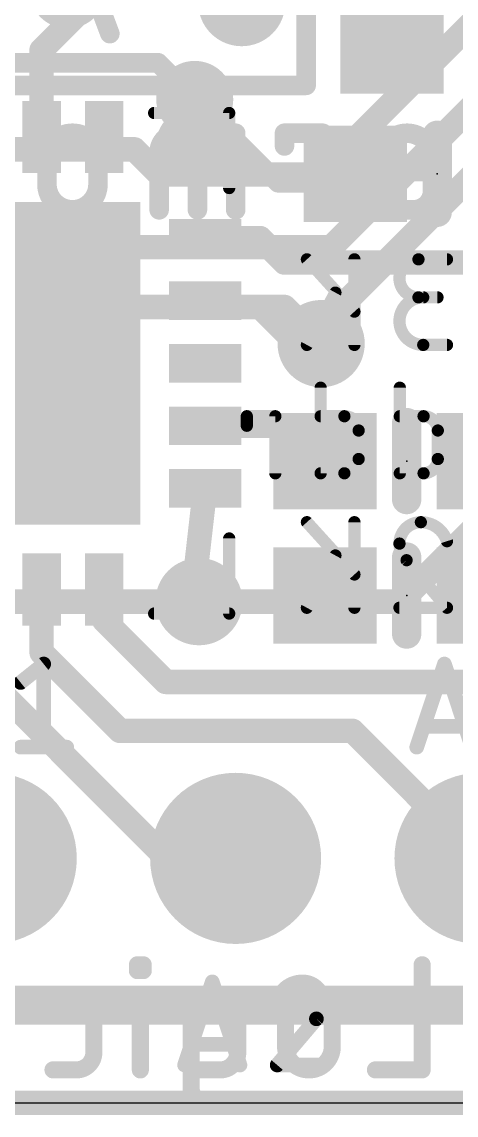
# Model space of a CAD drawing. Extents: x -0.1 to 25.5, y -0.1 to 17.9.
# Drawn here: x 13.14 to 17.66, y -0.13 to 11.23 of the extents above; entities that cross this region are included whole.
import ezdxf

# ---------------------------------------------------------------- set-up
doc = ezdxf.new("R2010")
doc.units = 0
for name, color, linetype in [('1', 12, 'CONTINUOUS'), ('16', 5, 'CONTINUOUS'), ('17', 110, 'CONTINUOUS'), ('18', 110, 'CONTINUOUS'), ('20', 31, 'CONTINUOUS'), ('21', 40, 'CONTINUOUS'), ('22', 6, 'CONTINUOUS'), ('23', 53, 'CONTINUOUS')]:
    doc.layers.add(name, color=color, linetype=linetype)

# ---------------------------------------------------------------- blocks, each defined once
blk = doc.blocks.new('RECT')
blk.add_solid([(-0.5, -0.5), (0.5, -0.5), (-0.5, 0.5), (0.5, 0.5)])
blk = doc.blocks.new('ROUNDP')
at = {"const_width": 0.5}
blk.add_lwpolyline([(0, -0.25, 1), (0, 0.25, 1), (0, -0.25)], format="xyb", dxfattribs=at)
blk = doc.blocks.new('ROUNDV')
at = {"const_width": 0.5}
blk.add_lwpolyline([(0, -0.25, 1), (0, 0.25, 1), (0, -0.25)], format="xyb", dxfattribs=at)

msp = doc.modelspace()

# ---------------------------------------------------------------- linework, layer by layer
at = {"layer": '1'}
for points, const_width in [([(16.9935, 10.9855), (16.9935, 12.319)], 0.254), ([(13.6843, 11.3983), (13.6843, 11.2713)], 0.2032), ([(13.6843, 11.2713), (13.35, 10.937)], 0.254), ([(13.35, 10.937), (13.35, 10.0335)], 0.254), ([(14.9421, 10.4244), (15.8079, 9.5585)], 0.2032), ([(15.8079, 9.5585), (16.519, 9.5585)], 0.2032), ([(16.519, 9.5585), (16.6125, 9.652)], 0.2032), ([(15.05, 8.9835), (15.6215, 8.9835)], 0.254), ([(15.8755, 8.7295), (15.6215, 8.9835)], 0.254), ([(15.8755, 8.7295), (19.0165, 8.7295)], 0.254), ([(15.05, 8.3335), (15.1135, 8.27)], 0.254), ([(15.6194, 8.27), (15.1135, 8.27)], 0.254), ([(16.002, 7.8874), (15.6194, 8.27)], 0.254), ([(16.002, 7.8874), (16.256, 7.8874)], 0.254), ([(15.05, 7.0335), (15.929, 7.0335)], 0.254), ([(15.929, 7.0335), (16.295, 6.6675)], 0.254), ([(15.05, 6.3835), (14.923, 5.27)], 0.254), ([(13.35, 4.6792), (13.35, 5.3335)], 0.254), ([(14, 5.0133), (14, 5.3335)], 0.254), ([(14.923, 5.27), (14.986, 5.207)], 0.254), ([(14.6405, 4.3728), (14, 5.0133)], 0.254), ([(14.1644, 3.8648), (13.35, 4.6792)], 0.254), ([(14.653, 2.54), (12.6155, 4.5775)], 0.254), ([(17.9157, 4.3728), (14.6405, 4.3728)], 0.254), ([(16.5822, 3.8648), (14.1644, 3.8648)], 0.254), ([(16.5822, 3.8648), (17.907, 2.54)], 0.254), ([(15.367, 2.54), (14.653, 2.54)], 0.254), ([(23.495, 1.016), (4.191, 1.016)], 0.4064), ([(25.4, 0), (0, 0)], 0.254)]:
    msp.add_lwpolyline(points, dxfattribs=dict(at, const_width=const_width))
for points, const_width in [([(13.7292, 11.2263, 1), (13.6393, 11.3162)], 0.127), ([(13.6334, 11.2713, 1), (13.7351, 11.2713)], 0.1016), ([(13.4135, 10.937, 1), (13.2865, 10.937)], 0.127), ([(13.3051, 10.9819, 1), (13.3949, 10.8921)], 0.127), ([(16.93, 10.9855, 1), (17.057, 10.9855)], 0.127), ([(14.978, 10.4603, 1), (14.9062, 10.3884)], 0.1016), ([(13.2865, 10.0335, 1), (13.4135, 10.0335)], 0.127), ([(15.8079, 9.6093, 1), (15.8079, 9.5077)], 0.1016), ([(16.519, 9.5077, 1), (16.519, 9.6093)], 0.1016), ([(16.6484, 9.6161, 1), (16.5766, 9.6879)], 0.1016), ([(15.772, 9.5226, 1), (15.8439, 9.5944)], 0.1016), ([(16.4831, 9.5944, 1), (16.5549, 9.5226)], 0.1016), ([(15.05, 9.047, 1), (15.05, 8.92)], 0.127), ([(15.6664, 9.0284, 1), (15.5766, 8.9386)], 0.127), ([(15.6215, 8.92, 1), (15.6215, 9.047)], 0.127), ([(15.8755, 8.793, 1), (15.8755, 8.666)], 0.127), ([(15.8306, 8.6846, 1), (15.9204, 8.7744)], 0.127), ([(15.0949, 8.3784, 1), (15.0051, 8.2886)], 0.127), ([(15.1135, 8.3335, 1), (15.1135, 8.2065)], 0.127), ([(15.0686, 8.2251, 1), (15.1584, 8.3149)], 0.127), ([(15.6643, 8.3149, 1), (15.5745, 8.2251)], 0.127), ([(15.6194, 8.2065, 1), (15.6194, 8.3335)], 0.127), ([(16.002, 7.9509, 1), (16.002, 7.8239)], 0.127), ([(15.9571, 7.8425, 1), (16.0469, 7.9323)], 0.127), ([(16.256, 7.8239, 1), (16.256, 7.9509)], 0.127), ([(15.05, 7.097, 1), (15.05, 6.97)], 0.127), ([(15.9739, 7.0784, 1), (15.8841, 6.9886)], 0.127), ([(15.929, 6.97, 1), (15.929, 7.097)], 0.127), ([(16.2501, 6.6226, 1), (16.3399, 6.7124)], 0.127), ([(15.1131, 6.3763, 1), (14.9869, 6.3907)], 0.127), ([(13.4135, 5.3335, 1), (13.2865, 5.3335)], 0.127), ([(14.0635, 5.3335, 1), (13.9365, 5.3335)], 0.127), ([(14.9679, 5.3149, 1), (14.8781, 5.2251)], 0.127), ([(14.8599, 5.2772, 1), (14.9861, 5.2628)], 0.127), ([(14.9411, 5.1621, 1), (15.0309, 5.2519)], 0.127), ([(14.0449, 5.0582, 1), (13.9551, 4.9684)], 0.127), ([(13.9365, 5.0133, 1), (14.0635, 5.0133)], 0.127), ([(13.3949, 4.7241, 1), (13.3051, 4.6343)], 0.127), ([(13.2865, 4.6792, 1), (13.4135, 4.6792)], 0.127), ([(14.6405, 4.4363, 1), (14.6405, 4.3093)], 0.127), ([(14.5956, 4.3279, 1), (14.6854, 4.4177)], 0.127), ([(14.1644, 3.9283, 1), (14.1644, 3.8013)], 0.127), ([(16.6271, 3.9097, 1), (16.5373, 3.8199)], 0.127), ([(16.5822, 3.8013, 1), (16.5822, 3.9283)], 0.127), ([(14.1195, 3.8199, 1), (14.2093, 3.9097)], 0.127), ([(14.653, 2.6035, 1), (14.653, 2.4765)], 0.127), ([(14.6081, 2.4951, 1), (14.6979, 2.5849)], 0.127), ([(15.367, 2.4765, 1), (15.367, 2.6035)], 0.127)]:
    msp.add_lwpolyline(points, format="xyb", dxfattribs=dict(at, const_width=const_width))
at = {"layer": '16'}
for points, const_width in [([(20.0216, 13.4176), (16.2473, 9.6433)], 0.254), ([(14.5611, 10.8054), (9.1972, 10.8054)], 0.2032), ([(14.9421, 10.4244), (14.5611, 10.8054)], 0.2032), ([(18.1411, 10.668), (16.3631, 8.89)], 0.254), ([(18.3515, 10.16), (16.256, 8.0645)], 0.254), ([(10.0965, 9.906), (14.3143, 9.906)], 0.254), ([(14.3143, 9.906), (14.577, 9.6433)], 0.254), ([(14.577, 9.6433), (16.2473, 9.6433)], 0.254), ([(16.3631, 8.89), (3.9737, 8.89)], 0.254), ([(15.875, 8.2684), (4.7277, 8.2684)], 0.254), ([(15.875, 8.2684), (16.256, 7.8874)], 0.254), ([(16.256, 7.8874), (16.256, 8.0645)], 0.254), ([(18.8595, 6.985), (17.0815, 5.207)], 0.254), ([(12.7, 5.207), (14.986, 5.207)], 0.254), ([(14.986, 5.207), (17.0815, 5.207)], 0.254), ([(25.4, 0), (0, 0)], 0.254)]:
    msp.add_lwpolyline(points, dxfattribs=dict(at, const_width=const_width))
for points, const_width in [([(14.597, 10.8413, 1), (14.5252, 10.7694)], 0.1016), ([(14.5611, 10.7546, 1), (14.5611, 10.8562)], 0.1016), ([(14.9062, 10.3884, 1), (14.978, 10.4603)], 0.1016), ([(14.3592, 9.9509, 1), (14.2694, 9.8611)], 0.127), ([(14.3143, 9.8425, 1), (14.3143, 9.9695)], 0.127), ([(14.577, 9.7068, 1), (14.577, 9.5798)], 0.127), ([(16.2473, 9.5798, 1), (16.2473, 9.7068)], 0.127), ([(14.5321, 9.5984, 1), (14.6219, 9.6882)], 0.127), ([(16.2024, 9.6882, 1), (16.2922, 9.5984)], 0.127), ([(16.3182, 8.9349, 1), (16.408, 8.8451)], 0.127), ([(16.3631, 8.8265, 1), (16.3631, 8.9535)], 0.127), ([(15.9199, 8.3133, 1), (15.8301, 8.2235)], 0.127), ([(15.875, 8.2049, 1), (15.875, 8.3319)], 0.127), ([(16.3195, 8.0645, 1), (16.1925, 8.0645)], 0.127), ([(16.2111, 8.1094, 1), (16.3009, 8.0196)], 0.127), ([(16.1925, 7.8874, 1), (16.3195, 7.8874)], 0.127), ([(16.2111, 7.8425, 1), (16.3009, 7.9323)], 0.127), ([(14.986, 5.2705, 1), (14.986, 5.1435)], 0.127), ([(14.986, 5.1435, 1), (14.986, 5.2705)], 0.127), ([(17.0366, 5.2519, 1), (17.1264, 5.1621)], 0.127), ([(17.0815, 5.1435, 1), (17.0815, 5.2705)], 0.127)]:
    msp.add_lwpolyline(points, format="xyb", dxfattribs=dict(at, const_width=const_width))
at = {"layer": '20'}
msp.add_line((2.54, 0), (22.86, 0), dxfattribs=at)
at = {"layer": '21'}
for points, const_width in [([(16.1, 10.57), (16.1, 16.17)], 0.2032), ([(9.1, 10.57), (16.1, 10.57)], 0.2032), ([(15.3, 10.2835), (14.52, 10.2835)], 0.127), ([(15.3, 9.5035), (15.3, 10.2835)], 0.127), ([(17.4625, 9.252), (17.4625, 10.052)], 0.3048), ([(17.145, 6.2675), (17.145, 7.0675)], 0.3048), ([(15.3, 5.8635), (15.3, 5.0835)], 0.127), ([(17.145, 4.8705), (17.145, 5.6705)], 0.3048), ([(15.3, 5.0835), (14.52, 5.0835)], 0.127), ([(13.1318, 4.3674), (13.3717, 4.5593)], 0.1524), ([(13.3717, 4.5593), (13.3717, 3.6957)], 0.1524), ([(17.2494, 3.6957), (17.5373, 4.5593)], 0.1524), ([(17.5373, 4.5593), (17.8252, 3.6957)], 0.1524), ([(17.7532, 3.9116), (17.3214, 3.9116)], 0.1524), ([(13.1318, 3.6957), (13.6116, 3.6957)], 0.1524), ([(14.8364, 0.3937), (15.1243, 1.2573)], 0.1524), ([(15.1243, 1.2573), (15.4122, 0.3937)], 0.1524), ([(16.2066, 0.8735), (15.7988, 0.3937)], 0.1524), ([(15.3402, 0.6096), (14.9084, 0.6096)], 0.1524), ([(15.7988, 0.3937), (16.2786, 0.3937)], 0.1524)]:
    msp.add_lwpolyline(points, dxfattribs=dict(at, const_width=const_width))
for points, const_width in [([(16.0492, 10.57, 1), (16.1508, 10.57)], 0.1016), ([(16.1, 10.5192, 1), (16.1, 10.6208)], 0.1016), ([(14.52, 10.3153, 1), (14.52, 10.2517)], 0.0635), ([(14.9398, 9.7429, 1), (14.9398, 10.1429, 1), (14.9398, 9.7429)], 0.4064), ([(15.3318, 10.2835, 1), (15.2683, 10.2835)], 0.0635), ([(15.3, 10.2517, 1), (15.3, 10.3153)], 0.0635), ([(17.5387, 10.052, 1), (17.3863, 10.052)], 0.1524), ([(15.2683, 9.5035, 1), (15.3318, 9.5035)], 0.0635), ([(17.3863, 9.252, 1), (17.5387, 9.252)], 0.1524), ([(17.2212, 7.0675, 1), (17.0688, 7.0675)], 0.1524), ([(17.0688, 6.2675, 1), (17.2212, 6.2675)], 0.1524), ([(15.3318, 5.8635, 1), (15.2683, 5.8635)], 0.0635), ([(17.2212, 5.6705, 1), (17.0688, 5.6705)], 0.1524), ([(14.52, 5.1152, 1), (14.52, 5.0518)], 0.0635), ([(15.2683, 5.0835, 1), (15.3318, 5.0835)], 0.0635), ([(15.3, 5.0518, 1), (15.3, 5.1152)], 0.0635), ([(17.0688, 4.8705, 1), (17.2212, 4.8705)], 0.1524), ([(13.4098, 4.5593, 1), (13.3336, 4.5593)], 0.0762), ([(13.3955, 4.5295, 1), (13.3479, 4.5891)], 0.0762), ([(17.5734, 4.5713, 1), (17.5011, 4.5473)], 0.0762), ([(17.5734, 4.5473, 1), (17.5011, 4.5713)], 0.0762), ([(13.108, 4.3971, 1), (13.1556, 4.3376)], 0.0762), ([(17.3214, 3.9497, 1), (17.3214, 3.8735)], 0.0762), ([(13.1318, 3.7338, 1), (13.1318, 3.6576)], 0.0762), ([(13.6116, 3.6576, 1), (13.6116, 3.7338)], 0.0762), ([(13.3336, 3.6957, 1), (13.4098, 3.6957)], 0.0762), ([(17.2133, 3.7077, 1), (17.2856, 3.6837)], 0.0762), ([(15.1604, 1.2693, 1), (15.0881, 1.2453)], 0.0762), ([(15.1604, 1.2453, 1), (15.0881, 1.2693)], 0.0762), ([(16.0627, 1.2573, 0.3252), (15.7988, 1.0654)], 0.1524), ([(16.2786, 1.0414, 0.4142), (16.0627, 1.2573)], 0.1524), ([(16.0627, 1.2954, 1), (16.0627, 1.2192)], 0.0762), ([(16.0627, 1.2192, 1), (16.0627, 1.2954)], 0.0762), ([(15.7626, 1.0771, 1), (15.835, 1.0536)], 0.0762), ([(16.2066, 0.8735, 0.2053), (16.2786, 1.0414)], 0.1524), ([(16.3167, 1.0414, 1), (16.2405, 1.0414)], 0.0762), ([(16.2405, 1.0414, 1), (16.3167, 1.0414)], 0.0762), ([(16.1803, 0.9011, 1), (16.2329, 0.8459)], 0.0762), ([(16.2356, 0.8488, 1), (16.1776, 0.8982)], 0.0762), ([(14.9084, 0.6477, 1), (14.9084, 0.5715)], 0.0762), ([(15.3402, 0.5715, 1), (15.3402, 0.6477)], 0.0762), ([(15.7988, 0.4318, 1), (15.7988, 0.3556)], 0.0762), ([(15.7698, 0.4184, 1), (15.8278, 0.369)], 0.0762), ([(16.2786, 0.3556, 1), (16.2786, 0.4318)], 0.0762), ([(14.8003, 0.4057, 1), (14.8726, 0.3817)], 0.0762), ([(15.376, 0.3817, 1), (15.4483, 0.4057)], 0.0762)]:
    msp.add_lwpolyline(points, format="xyb", dxfattribs=dict(at, const_width=const_width))
at = {"layer": '22'}
for points, const_width in [([(13.96, 11.3728), (14.0595, 11.1076)], 0.2032), ([(15.343, 11.3728), (15.4425, 11.1076)], 0.2032), ([(15.368, 10.0732), (14.7711, 10.0732)], 0.2032), ([(14.97, 9.2774), (14.97, 10.0732)], 0.2032), ([(15.368, 9.2774), (15.368, 10.0732)], 0.2032), ([(16.2728, 10.0732), (15.8749, 10.0732)], 0.2032), ([(15.8749, 10.0732), (15.8749, 9.9406)], 0.2032), ([(16.2728, 9.2774), (16.2728, 10.0732)], 0.2032), ([(13.4056, 9.8079), (13.4056, 9.5426)], 0.2032), ([(13.9361, 9.5426), (13.9361, 9.8079)], 0.2032), ([(14.5721, 9.8742), (14.5721, 9.2774)], 0.2032), ([(16.8841, 9.8079), (16.8841, 9.6753)], 0.2032), ([(17.4146, 9.4763), (17.4146, 9.8079)], 0.2032), ([(16.8841, 9.6753), (17.4146, 9.6753)], 0.2032), ([(16.8841, 9.2774), (17.2157, 9.2774)], 0.2032), ([(16.108, 8.763), (16.6019, 8.2197)], 0.127), ([(16.6019, 7.874), (16.6019, 8.763)], 0.127), ([(17.5641, 8.763), (17.2678, 8.763)], 0.127), ([(16.108, 7.874), (16.4043, 8.4173)], 0.127), ([(17.2678, 8.3679), (17.4653, 8.3679)], 0.127), ([(17.5641, 7.874), (17.3172, 7.874)], 0.127), ([(16.2508, 7.4295), (16.2508, 6.5405)], 0.127), ([(17.0737, 7.4295), (17.0737, 6.5405)], 0.127), ([(15.7796, 7.1332), (15.4833, 7.1332)], 0.127), ([(15.4833, 7.1332), (15.4833, 7.0344)], 0.127), ([(15.7796, 6.5405), (15.7796, 7.1332)], 0.127), ([(16.4977, 7.1332), (16.2508, 7.1332)], 0.127), ([(17.3207, 7.1332), (17.0737, 7.1332)], 0.127), ([(16.6459, 6.6887), (16.6459, 6.985)], 0.127), ([(17.4688, 6.6887), (17.4688, 6.985)], 0.127), ([(16.2508, 6.5405), (16.4977, 6.5405)], 0.127), ([(17.0737, 6.5405), (17.3207, 6.5405)], 0.127), ([(16.108, 6.0325), (16.6019, 5.4892)], 0.127), ([(16.6019, 5.1435), (16.6019, 6.0325)], 0.127), ([(16.108, 5.1435), (16.4043, 5.6868)], 0.127), ([(17.1443, 5.6374), (17.5641, 5.1435)], 0.127), ([(17.5641, 5.1435), (17.0702, 5.1435)], 0.127), ([(14.4067, 1.4351), (14.3461, 1.4351)], 0.1778), ([(14.3461, 1.4351), (14.3461, 1.3744)], 0.1778), ([(14.4067, 1.3744), (14.4067, 1.4351)], 0.1778), ([(17.3056, 1.4351), (17.3056, 0.3429)], 0.1778), ([(14.3461, 1.3744), (14.4067, 1.3744)], 0.1778), ([(13.7114, 1.071), (13.4686, 1.071)], 0.1778), ([(14.3764, 0.3429), (14.3764, 1.071)], 0.1778), ([(15.2072, 1.071), (14.9038, 1.071)], 0.1778), ([(14.9038, 1.071), (14.9038, 0.1609)], 0.1778), ([(13.8934, 0.5249), (13.8934, 0.889)], 0.1778), ([(15.3892, 0.5249), (15.3892, 0.889)], 0.1778), ([(15.8863, 0.8283), (15.8863, 0.5856)], 0.1778), ([(16.3717, 0.5856), (16.3717, 0.8283)], 0.1778), ([(13.4686, 0.3429), (13.7114, 0.3429)], 0.1778), ([(14.9038, 0.3429), (15.2072, 0.3429)], 0.1778), ([(17.3056, 0.3429), (16.8202, 0.3429)], 0.1778), ([(15.0858, -0.0212), (15.3285, -0.0212)], 0.1778)]:
    msp.add_lwpolyline(points, dxfattribs=dict(at, const_width=const_width))
for points, const_width in [([(14.0119, 11.0897, 1), (14.1071, 11.1254)], 0.1016), ([(15.395, 11.0897, 1), (15.4901, 11.1254)], 0.1016), ([(13.9361, 9.8079, 1), (13.4056, 9.8079)], 0.2032), ([(14.7711, 10.0732, 0.4142), (14.5721, 9.8742)], 0.2032), ([(14.7711, 10.124, 1), (14.7711, 10.0224)], 0.1016), ([(14.7711, 10.0224, 1), (14.7711, 10.124)], 0.1016), ([(15.0208, 10.0732, 1), (14.9192, 10.0732)], 0.1016), ([(15.4188, 10.0732, 1), (15.3172, 10.0732)], 0.1016), ([(15.368, 10.0224, 1), (15.368, 10.124)], 0.1016), ([(15.8749, 10.124, 1), (15.8749, 10.0224)], 0.1016), ([(15.9257, 10.0732, 1), (15.8241, 10.0732)], 0.1016), ([(16.3236, 10.0732, 1), (16.222, 10.0732)], 0.1016), ([(16.2728, 10.0224, 1), (16.2728, 10.124)], 0.1016), ([(17.4146, 9.8079, 1), (16.8841, 9.8079)], 0.2032), ([(13.4564, 9.8079, 1), (13.3548, 9.8079)], 0.1016), ([(13.9869, 9.8079, 1), (13.8853, 9.8079)], 0.1016), ([(14.6229, 9.8742, 1), (14.5213, 9.8742)], 0.1016), ([(14.5213, 9.8743, 1), (14.6229, 9.8742)], 0.1016), ([(15.8241, 9.9406, 1), (15.9257, 9.9406)], 0.1016), ([(16.9349, 9.8079, 1), (16.8333, 9.8079)], 0.1016), ([(17.4654, 9.8079, 1), (17.3638, 9.8079)], 0.1016), ([(13.3548, 9.8079, 1), (13.4564, 9.8079)], 0.1016), ([(13.8853, 9.8079, 1), (13.9869, 9.8079)], 0.1016), ([(16.8333, 9.8079, 1), (16.9349, 9.8079)], 0.1016), ([(16.8841, 9.7261, 1), (16.8841, 9.6245)], 0.1016), ([(17.3638, 9.8079, 1), (17.4654, 9.8079)], 0.1016), ([(17.4146, 9.6245, 1), (17.4146, 9.7261)], 0.1016), ([(16.8333, 9.6753, 1), (16.9349, 9.6753)], 0.1016), ([(13.4056, 9.5426, 1), (13.9361, 9.5426)], 0.2032), ([(13.4564, 9.5426, 1), (13.3548, 9.5426)], 0.1016), ([(13.3548, 9.5426, 1), (13.4564, 9.5426)], 0.1016), ([(13.9869, 9.5426, 1), (13.8853, 9.5426)], 0.1016), ([(13.8853, 9.5426, 1), (13.9869, 9.5426)], 0.1016), ([(17.2157, 9.2774, 0.4142), (17.4146, 9.4763)], 0.2032), ([(17.4654, 9.4763, 1), (17.3638, 9.4763)], 0.1016), ([(17.3638, 9.4763, 1), (17.4654, 9.4763)], 0.1016), ([(14.5213, 9.2774, 1), (14.6229, 9.2774)], 0.1016), ([(14.9192, 9.2774, 1), (15.0208, 9.2774)], 0.1016), ([(15.3172, 9.2774, 1), (15.4188, 9.2774)], 0.1016), ([(16.222, 9.2774, 1), (16.3236, 9.2774)], 0.1016), ([(16.8841, 9.3282, 1), (16.8841, 9.2265)], 0.1016), ([(17.2157, 9.3282, 1), (17.2157, 9.2265)], 0.1016), ([(17.2157, 9.2265, 1), (17.2157, 9.3282)], 0.1016), ([(16.1315, 8.7844, 1), (16.0845, 8.7416)], 0.0635), ([(16.6336, 8.763, 1), (16.5701, 8.763)], 0.0635), ([(17.2678, 8.763, 1), (17.2678, 8.3679)], 0.127), ([(17.2678, 8.7948, 1), (17.2678, 8.7312)], 0.0635), ([(17.2678, 8.7312, 1), (17.2678, 8.7948)], 0.0635), ([(17.5641, 8.7312, 1), (17.5641, 8.7948)], 0.0635), ([(16.4322, 8.4021, 1), (16.3764, 8.4325)], 0.0635), ([(17.3172, 8.3679, 1), (17.3172, 7.874)], 0.127), ([(17.2678, 8.3996, 1), (17.2678, 8.3361)], 0.0635), ([(17.2678, 8.3361, 1), (17.2678, 8.3996)], 0.0635), ([(17.3172, 8.3361, 1), (17.3172, 8.3996)], 0.0635), ([(17.4653, 8.3361, 1), (17.4653, 8.3996)], 0.0635), ([(16.5784, 8.1984, 1), (16.6254, 8.2411)], 0.0635), ([(16.0801, 7.8892, 1), (16.1359, 7.8588)], 0.0635), ([(16.5701, 7.874, 1), (16.6336, 7.874)], 0.0635), ([(17.3172, 7.9058, 1), (17.3172, 7.8423)], 0.0635), ([(17.3172, 7.8423, 1), (17.3172, 7.9058)], 0.0635), ([(17.5641, 7.8423, 1), (17.5641, 7.9058)], 0.0635), ([(16.2825, 7.4295, 1), (16.219, 7.4295)], 0.0635), ([(17.1055, 7.4295, 1), (17.042, 7.4295)], 0.0635), ([(15.515, 7.1332, 1), (15.4515, 7.1332)], 0.0635), ([(15.4833, 7.1649, 1), (15.4833, 7.1014)], 0.0635), ([(15.8113, 7.1332, 1), (15.7478, 7.1332)], 0.0635), ([(15.7796, 7.1014, 1), (15.7796, 7.1649)], 0.0635), ([(16.2508, 7.1649, 1), (16.2508, 7.1014)], 0.0635), ([(16.6459, 6.985, 0.4142), (16.4977, 7.1332)], 0.127), ([(16.4977, 7.1649, 1), (16.4977, 7.1014)], 0.0635), ([(16.4977, 7.1014, 1), (16.4977, 7.1649)], 0.0635), ([(17.0737, 7.1649, 1), (17.0737, 7.1014)], 0.0635), ([(17.4688, 6.985, 0.4142), (17.3207, 7.1332)], 0.127), ([(17.3207, 7.1649, 1), (17.3207, 7.1014)], 0.0635), ([(17.3207, 7.1014, 1), (17.3207, 7.1649)], 0.0635), ([(15.4515, 7.0344, 1), (15.515, 7.0344)], 0.0635), ([(16.6776, 6.985, 1), (16.6141, 6.985)], 0.0635), ([(17.5006, 6.985, 1), (17.4371, 6.985)], 0.0635), ([(16.6141, 6.985, 1), (16.6776, 6.985)], 0.0635), ([(17.4371, 6.985, 1), (17.5006, 6.985)], 0.0635), ([(16.4977, 6.5405, 0.4142), (16.6459, 6.6887)], 0.127), ([(16.6776, 6.6887, 1), (16.6141, 6.6887)], 0.0635), ([(16.6141, 6.6887, 1), (16.6776, 6.6887)], 0.0635), ([(17.3207, 6.5405, 0.4142), (17.4688, 6.6887)], 0.127), ([(17.5006, 6.6887, 1), (17.4371, 6.6887)], 0.0635), ([(17.4371, 6.6887, 1), (17.5006, 6.6887)], 0.0635), ([(16.2508, 6.5723, 1), (16.2508, 6.5088)], 0.0635), ([(16.4977, 6.5723, 1), (16.4977, 6.5088)], 0.0635), ([(16.4977, 6.5088, 1), (16.4977, 6.5723)], 0.0635), ([(17.0737, 6.5723, 1), (17.0737, 6.5088)], 0.0635), ([(17.3207, 6.5723, 1), (17.3207, 6.5088)], 0.0635), ([(17.3207, 6.5088, 1), (17.3207, 6.5723)], 0.0635), ([(15.7478, 6.5405, 1), (15.8113, 6.5405)], 0.0635), ([(16.219, 6.5405, 1), (16.2825, 6.5405)], 0.0635), ([(17.042, 6.5405, 1), (17.1055, 6.5405)], 0.0635), ([(16.1315, 6.0539, 1), (16.0845, 6.0111)], 0.0635), ([(16.6336, 6.0325, 1), (16.5701, 6.0325)], 0.0635), ([(17.2925, 6.0325, 0.4142), (17.0702, 5.8102)], 0.127), ([(17.5641, 5.8349, 0.3252), (17.2925, 6.0325)], 0.127), ([(17.2925, 6.0642, 1), (17.2925, 6.0008)], 0.0635), ([(17.2925, 6.0008, 1), (17.2925, 6.0643)], 0.0635), ([(17.0702, 5.8102, 0.2053), (17.1443, 5.6374)], 0.127), ([(17.102, 5.8102, 1), (17.0385, 5.8103)], 0.0635), ([(17.0385, 5.8102, 1), (17.102, 5.8102)], 0.0635), ([(17.5339, 5.8252, 1), (17.5943, 5.8447)], 0.0635), ([(16.4322, 5.6716, 1), (16.3764, 5.702)], 0.0635), ([(17.1685, 5.658, 1), (17.1201, 5.6168)], 0.0635), ([(17.1224, 5.6144, 1), (17.1662, 5.6604)], 0.0635), ([(16.5784, 5.4679, 1), (16.6254, 5.5106)], 0.0635), ([(16.0801, 5.1587, 1), (16.1359, 5.1283)], 0.0635), ([(16.5701, 5.1435, 1), (16.6336, 5.1435)], 0.0635), ([(17.0702, 5.1753, 1), (17.0702, 5.1118)], 0.0635), ([(17.5399, 5.1229, 1), (17.5883, 5.1641)], 0.0635), ([(17.5641, 5.1118, 1), (17.5641, 5.1753)], 0.0635), ([(14.3461, 1.4796, 1), (14.3461, 1.3906)], 0.0889), ([(14.3905, 1.4351, 1), (14.3016, 1.4351)], 0.0889), ([(14.4512, 1.4351, 1), (14.3623, 1.4351)], 0.0889), ([(14.4067, 1.3906, 1), (14.4067, 1.4796)], 0.0889), ([(17.35, 1.4351, 1), (17.2611, 1.4351)], 0.0889), ([(14.3461, 1.4189, 1), (14.3461, 1.33)], 0.0889), ([(14.3016, 1.3744, 1), (14.3905, 1.3744)], 0.0889), ([(14.3623, 1.3744, 1), (14.4512, 1.3744)], 0.0889), ([(14.4067, 1.33, 1), (14.4067, 1.4189)], 0.0889), ([(13.4686, 1.1155, 1), (13.4686, 1.0266)], 0.0889), ([(13.7114, 1.1155, 1), (13.7114, 1.0266)], 0.0889), ([(13.8934, 0.889, 0.4142), (13.7114, 1.071)], 0.1778), ([(13.7114, 1.0266, 1), (13.7114, 1.1155)], 0.0889), ([(14.4209, 1.071, 1), (14.332, 1.071)], 0.0889), ([(14.9482, 1.071, 1), (14.8593, 1.071)], 0.0889), ([(14.9038, 1.1155, 1), (14.9038, 1.0266)], 0.0889), ([(15.2072, 1.1155, 1), (15.2072, 1.0266)], 0.0889), ([(15.3892, 0.889, 0.4142), (15.2072, 1.071)], 0.1778), ([(15.2072, 1.0266, 1), (15.2072, 1.1155)], 0.0889), ([(16.3717, 0.8283, 1), (15.8863, 0.8283)], 0.1778), ([(13.9378, 0.889, 1), (13.8489, 0.889)], 0.0889), ([(13.8489, 0.889, 1), (13.9378, 0.889)], 0.0889), ([(15.4337, 0.889, 1), (15.3448, 0.889)], 0.0889), ([(15.3448, 0.889, 1), (15.4337, 0.889)], 0.0889), ([(15.9307, 0.8283, 1), (15.8418, 0.8283)], 0.0889), ([(16.4162, 0.8283, 1), (16.3273, 0.8283)], 0.0889), ([(15.8418, 0.8283, 1), (15.9307, 0.8283)], 0.0889), ([(16.3273, 0.8283, 1), (16.4162, 0.8283)], 0.0889), ([(13.7114, 0.3429, 0.4142), (13.8934, 0.5249)], 0.1778), ([(13.9378, 0.5249, 1), (13.8489, 0.5249)], 0.0889), ([(13.8489, 0.5249, 1), (13.9378, 0.5249)], 0.0889), ([(15.2072, 0.3429, 0.4142), (15.3892, 0.5249)], 0.1778), ([(15.4337, 0.5249, 1), (15.3448, 0.5249)], 0.0889), ([(15.3448, 0.5249, 1), (15.4337, 0.5249)], 0.0889), ([(15.9307, 0.5856, 1), (15.8418, 0.5856)], 0.0889), ([(15.8418, 0.5856, 1), (15.9307, 0.5856)], 0.0889), ([(15.8863, 0.5856, 1), (16.3717, 0.5856)], 0.1778), ([(16.4162, 0.5856, 1), (16.3273, 0.5856)], 0.0889), ([(16.3273, 0.5856, 1), (16.4162, 0.5856)], 0.0889), ([(13.4686, 0.3874, 1), (13.4686, 0.2985)], 0.0889), ([(13.7114, 0.3874, 1), (13.7114, 0.2985)], 0.0889), ([(13.7114, 0.2985, 1), (13.7114, 0.3874)], 0.0889), ([(14.332, 0.3429, 1), (14.4209, 0.3429)], 0.0889), ([(14.9038, 0.3874, 1), (14.9038, 0.2985)], 0.0889), ([(15.2072, 0.3874, 1), (15.2072, 0.2985)], 0.0889), ([(15.2072, 0.2985, 1), (15.2072, 0.3874)], 0.0889), ([(16.8202, 0.3874, 1), (16.8202, 0.2985)], 0.0889), ([(17.2611, 0.3429, 1), (17.35, 0.3429)], 0.0889), ([(17.3056, 0.2985, 1), (17.3056, 0.3874)], 0.0889), ([(14.9482, 0.1609, 1), (14.8593, 0.1609)], 0.0889), ([(14.9038, 0.1609, 0.4142), (15.0858, -0.0212)], 0.1778), ([(14.8593, 0.1609, 1), (14.9482, 0.1609)], 0.0889), ([(15.0858, 0.0233, 1), (15.0858, -0.0656)], 0.0889), ([(15.0858, -0.0656, 1), (15.0858, 0.0233)], 0.0889), ([(15.3285, -0.0656, 1), (15.3285, 0.0233)], 0.0889)]:
    msp.add_lwpolyline(points, format="xyb", dxfattribs=dict(at, const_width=const_width))
at = {"layer": '23'}
for p in [(17.4625, 9.652), (17.145, 6.6675), (17.145, 5.2705)]:
    msp.add_point(p, dxfattribs=at)

# ---------------------------------------------------------------- block references
at = {"layer": '1', "xscale": 1.075}
msp.add_blockref('RECT', (16.9935, 10.9855), dxfattribs=at)
at = {"layer": '1'}
for p, xscale, yscale, rotation in [((13.35, 10.0335), 0.75, 0.4, 270), ((14, 10.0335), 0.75, 0.4, 270), ((12.7, 7.6835), 3.35, 3.35, 270), ((15.05, 8.9835), 0.75, 0.4, 180), ((15.05, 8.3335), 0.75, 0.4, 180), ((15.05, 7.6835), 0.75, 0.4, 180), ((15.05, 7.0335), 0.75, 0.4, 180), ((15.05, 6.3835), 0.75, 0.4, 180), ((13.35, 5.3335), 0.75, 0.4, 90), ((14, 5.3335), 0.75, 0.4, 90)]:
    msp.add_blockref('RECT', p, dxfattribs=dict(at, xscale=xscale, yscale=yscale, rotation=rotation))
at = {"layer": '1', "xscale": 1.075, "rotation": 180}
for p in [(16.6125, 9.652), (16.295, 6.6675), (17.995, 6.6675), (16.295, 5.2705), (17.995, 5.2705)]:
    msp.add_blockref('RECT', p, dxfattribs=at)
at = {"layer": '17', "xscale": 1.778, "yscale": 1.778, "rotation": 270}
for p in [(12.827, 2.54), (12.827, 2.54), (15.367, 2.54), (15.367, 2.54), (17.907, 2.54), (17.907, 2.54)]:
    msp.add_blockref('ROUNDP', p, dxfattribs=at)
at = {"layer": '18'}
for p, xscale, yscale in [((13.6208, 11.561), 0.8001, 0.8001), ((13.6208, 11.561), 0.8001, 0.8001), ((15.4305, 11.43), 0.9064, 0.9064), ((15.4305, 11.43), 0.9064, 0.9064), ((14.9421, 10.4244), 0.8001, 0.8001), ((14.9421, 10.4244), 0.8001, 0.8001), ((16.256, 7.8874), 0.9064, 0.9064), ((16.256, 7.8874), 0.9064, 0.9064), ((14.986, 5.207), 0.9064, 0.9064), ((14.986, 5.207), 0.9064, 0.9064)]:
    msp.add_blockref('ROUNDV', p, dxfattribs=dict(at, xscale=xscale, yscale=yscale))

doc.saveas('drawing.dxf')
